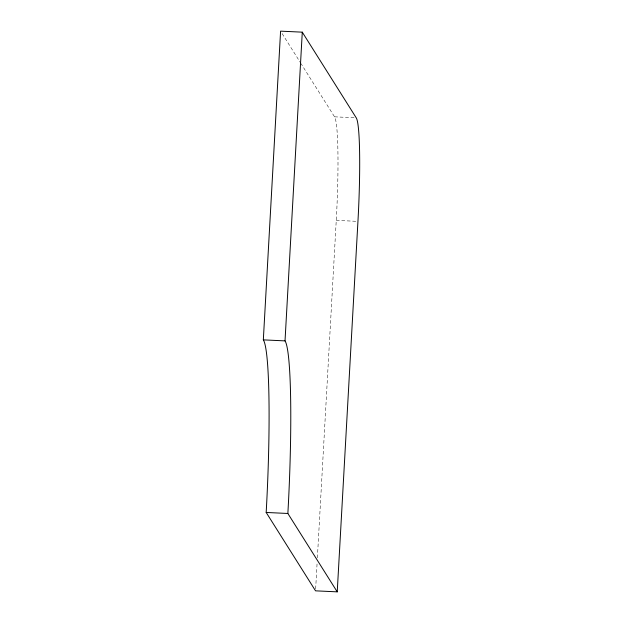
<?xml version="1.0" encoding="UTF-8"?>
<svg xmlns="http://www.w3.org/2000/svg" width="623" height="623" viewBox="0 0 623 623"><rect width="100%" height="100%" fill="white"/><g stroke="black" fill="none" stroke-linecap="round" stroke-linejoin="round"><path stroke-width="0.47" stroke-dasharray="3.12 2.34" d="M315.651 588.899L317.115 562.709M317.38 557.865L336.249 220.371A93.364 7.437 -87.3 0 0 334.543 116.82L301.143 63.787M334.543 116.82L356.231 117.833M336.249 220.371L357.945 221.383M282.133 33.595L300.629 62.97"/><path stroke-width="0.93" d="M263.327 339.87L280.591 31.15L302.28 32.162L356.231 117.833A93.364 7.437 -87.3 0 1 357.945 221.383L337.23 591.85L315.542 590.838L266.177 512.456A155.602 12.398 -87.3 0 0 263.327 339.87L285.023 340.882A155.602 12.398 -87.3 0 1 287.865 513.477L337.23 591.85M285.023 340.882L302.28 32.162M266.177 512.456L287.865 513.477"/></g></svg>
